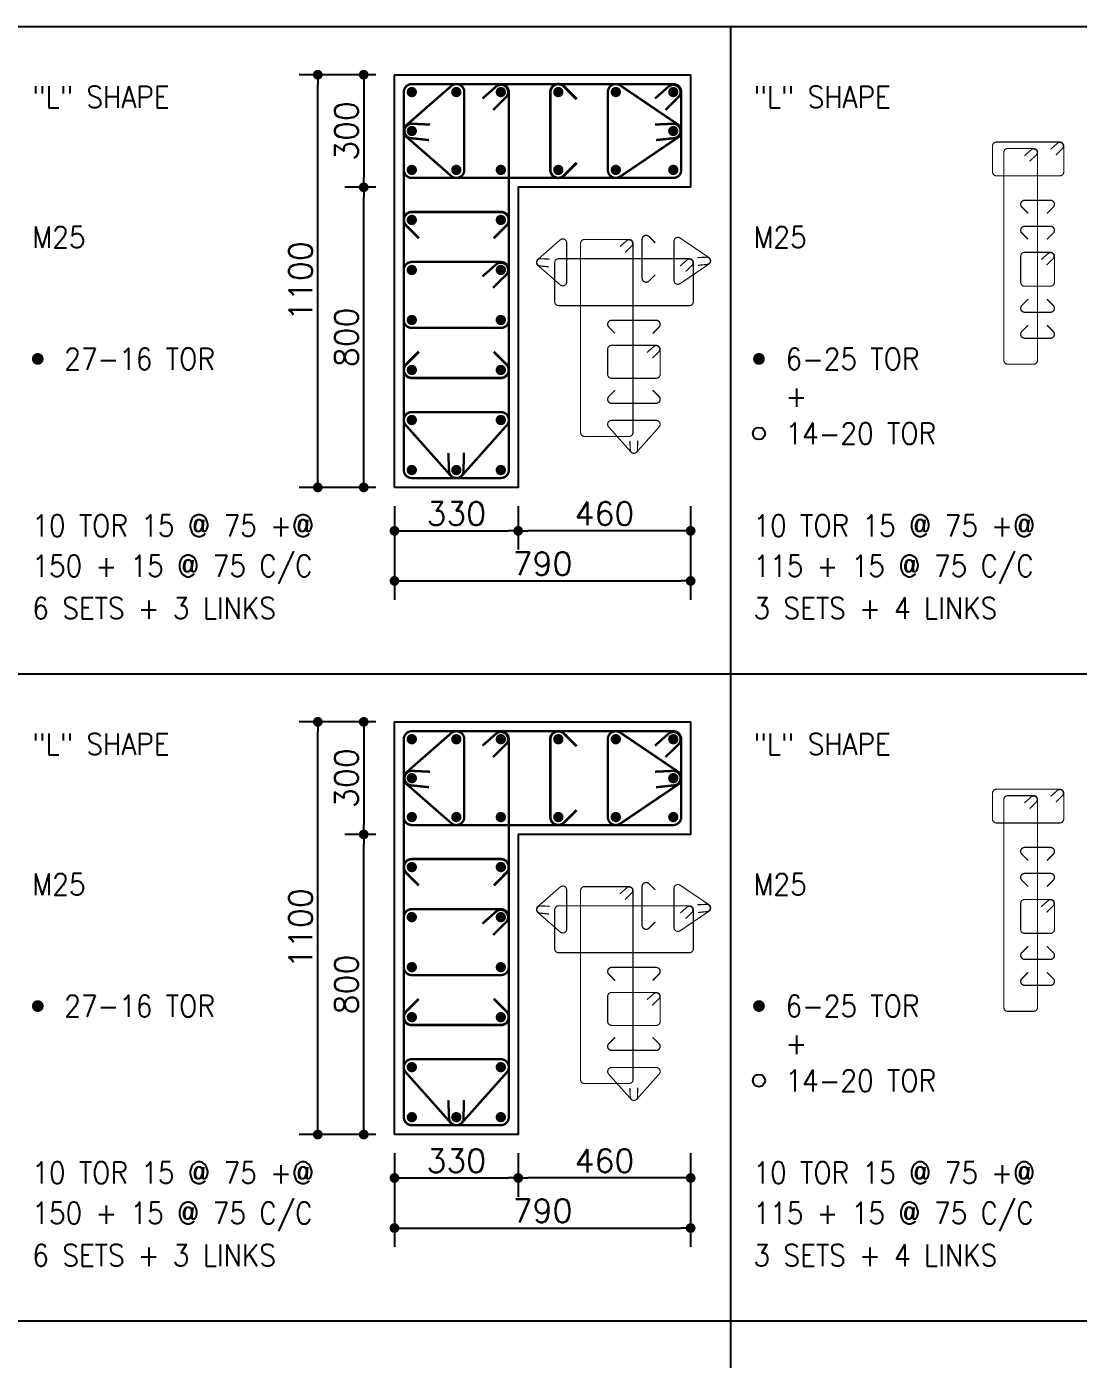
# Model space of a CAD drawing. Extents: x -200722 to 834823, y -494970 to 88783.
# Drawn here: x 391900 to 403120, y -69310 to -55100 of the extents above; entities that cross this region are included whole.
import ezdxf
from ezdxf.enums import TextEntityAlignment as Align

# ---------------------------------------------------------------- set-up
doc = ezdxf.new("R2010")
doc.units = 0
doc.header["$LTSCALE"] = 100
doc.header["$MEASUREMENT"] = 0
doc.header["$PDMODE"] = 34
doc.layers.get('0').update_dxf_attribs({"linetype": 'CONTINUOUS'})
doc.layers.get('DEFPOINTS').update_dxf_attribs({"linetype": 'CONTINUOUS'})
for name, color, linetype in [('5', 4, 'CONTINUOUS'), ('BEAM', 4, 'CONTINUOUS'), ('COL. SHED. STEEL.', 6, 'CONTINUOUS'), ('column', 240, 'CONTINUOUS'), ('STEEL', 6, 'CONTINUOUS'), ('TEXT', 2, 'CONTINUOUS')]:
    doc.layers.add(name, color=color, linetype=linetype)
doc.layers.add('g-dim', color=6, linetype='CONTINUOUS', lineweight=9)
doc.styles.add('ROMANS', font='romans.shx')
doc.styles.get("Standard").update_dxf_attribs({"font": 'simplex.shx'})
doc.dimstyles.new('STANDARD$0', dxfattribs={"dimtxt": 2.5, "dimasz": 2.5, "dimexe": 2, "dimexo": 0.7, "dimgap": 0.9, "dimtad": 1, "dimdec": 0, "dimdsep": 46, "dimtxsty": 'ROMANS', "dimcen": 0.09, "dimclrd": 4, "dimclre": 4, "dimclrt": 3, "dimadec": 0, "dimazin": 0, "dimtfac": 1, "dimtdec": 0, "dimtmove": 0, "dimatfit": 3, "dimfxl": 1, "dimtolj": 1, "dimtzin": 0, "dimarcsym": 0})

# ---------------------------------------------------------------- blocks, each defined once
blk = doc.blocks.new('DOT')
at = {"color": 0, "linetype": 'ByBlock'}
blk.add_line((-0.5, 0), (-1, 0), dxfattribs=at)
at = {"color": 0, "linetype": 'ByBlock', "const_width": 0.5}
blk.add_lwpolyline([(-0.25, 0, 1), (0.25, 0, 1)], format="xyb", close=True, dxfattribs=at)
blk = doc.blocks.new('*D292')
at = {"layer": 'BEAM', "color": 0, "lineweight": -2, "transparency": 16777216}
for p, q in [((395624, -63713), (395296, -63713)), ((395496, -66809), (395496, -63817)), ((395624, -66913), (395296, -66913))]:
    blk.add_line(p, q, dxfattribs=at)
at = {"layer": 'DEFPOINTS', "color": 0, "lineweight": -3, "transparency": 16777216}
for p in [(395496, -63713), (395824, -63713), (395824, -66913)]:
    blk.add_point(p, dxfattribs=at)
at = {"layer": 'BEAM', "color": 0, "lineweight": -2, "transparency": 16777216, "xscale": 104, "yscale": 104, "zscale": 104}
for p, rotation in [((395496, -63713), 90), ((395496, -66913), 270)]:
    blk.add_blockref('DOT', p, dxfattribs=dict(at, rotation=rotation))
at = {"layer": 'BEAM', "color": 0, "transparency": 16777216, "insert": (395312, -65313), "char_height": 248, "attachment_point": 5, "rotation": 90}
blk.add_mtext('\\A1;800', dxfattribs=at)
blk = doc.blocks.new('_DOT')
at = {"color": 0, "linetype": 'ByBlock'}
blk.add_line((-0.5, 0), (-1, 0), dxfattribs=at)
at = {"color": 0, "linetype": 'ByBlock', "const_width": 0.5}
blk.add_lwpolyline([(-0.25, 0, 1), (0.25, 0, 1)], format="xyb", close=True, dxfattribs=at)
blk = doc.blocks.new('*D293')
at = {"layer": 'BEAM', "color": 0, "lineweight": -2, "transparency": 16777216}
for p, q in [((395824, -67113), (395824, -67576)), ((397144, -67113), (397144, -67576)), ((395928, -67376), (397040, -67376))]:
    blk.add_line(p, q, dxfattribs=at)
at = {"layer": 'DEFPOINTS', "color": 0, "lineweight": -3, "transparency": 16777216}
for p in [(395824, -66913), (397144, -66913), (397144, -67376)]:
    blk.add_point(p, dxfattribs=at)
at = {"layer": 'BEAM', "color": 0, "lineweight": -2, "transparency": 16777216, "xscale": 104, "yscale": 104, "zscale": 104, "rotation": 180}
blk.add_blockref('DOT', (395824, -67376), dxfattribs=at)
at = {"layer": 'BEAM', "color": 0, "lineweight": -2, "transparency": 16777216, "xscale": 104, "yscale": 104, "zscale": 104}
blk.add_blockref('DOT', (397144, -67376), dxfattribs=at)
at = {"layer": 'BEAM', "color": 0, "transparency": 16777216, "insert": (396484, -67192), "char_height": 248, "attachment_point": 5}
blk.add_mtext('\\A1;330', dxfattribs=at)
blk = doc.blocks.new('*D294')
at = {"layer": 'BEAM', "color": 0, "lineweight": -2, "transparency": 16777216}
for p, q in [((395624, -62513), (395296, -62513)), ((395496, -62617), (395496, -63609)), ((395624, -63713), (395296, -63713))]:
    blk.add_line(p, q, dxfattribs=at)
at = {"layer": 'DEFPOINTS', "color": 0, "lineweight": -3, "transparency": 16777216}
for p in [(395824, -62513), (395496, -63713), (395824, -63713)]:
    blk.add_point(p, dxfattribs=at)
at = {"layer": 'BEAM', "color": 0, "lineweight": -2, "transparency": 16777216, "xscale": 104, "yscale": 104, "zscale": 104}
for p, rotation in [((395496, -62513), 90), ((395496, -63713), 270)]:
    blk.add_blockref('DOT', p, dxfattribs=dict(at, rotation=rotation))
at = {"layer": 'BEAM', "color": 0, "transparency": 16777216, "insert": (395312, -63113), "char_height": 248, "attachment_point": 5, "rotation": 90}
blk.add_mtext('\\A1;300', dxfattribs=at)
blk = doc.blocks.new('*D295')
at = {"layer": 'BEAM', "color": 0, "lineweight": -2, "transparency": 16777216}
for p, q in [((395624, -62513), (394806, -62513)), ((395006, -66809), (395006, -62617)), ((395624, -66913), (394806, -66913))]:
    blk.add_line(p, q, dxfattribs=at)
at = {"layer": 'DEFPOINTS', "color": 0, "lineweight": -3, "transparency": 16777216}
for p in [(395006, -62513), (395824, -62513), (395824, -66913)]:
    blk.add_point(p, dxfattribs=at)
at = {"layer": 'BEAM', "color": 0, "lineweight": -2, "transparency": 16777216, "xscale": 104, "yscale": 104, "zscale": 104}
for p, rotation in [((395006, -62513), 90), ((395006, -66913), 270)]:
    blk.add_blockref('DOT', p, dxfattribs=dict(at, rotation=rotation))
at = {"layer": 'BEAM', "color": 0, "transparency": 16777216, "insert": (394822, -64713), "char_height": 248, "attachment_point": 5, "rotation": 90}
blk.add_mtext('\\A1;1100', dxfattribs=at)
blk = doc.blocks.new('*D296')
at = {"layer": 'BEAM', "color": 0, "lineweight": -2, "transparency": 16777216}
for p, q in [((397144, -67113), (397144, -67576)), ((398984, -67113), (398984, -67576)), ((398880, -67376), (397248, -67376))]:
    blk.add_line(p, q, dxfattribs=at)
at = {"layer": 'DEFPOINTS', "color": 0, "lineweight": -3, "transparency": 16777216}
for p in [(397144, -66913), (398984, -66913), (397144, -67376)]:
    blk.add_point(p, dxfattribs=at)
at = {"layer": 'BEAM', "color": 0, "lineweight": -2, "transparency": 16777216, "xscale": 104, "yscale": 104, "zscale": 104, "rotation": 180}
blk.add_blockref('DOT', (397144, -67376), dxfattribs=at)
at = {"layer": 'BEAM', "color": 0, "lineweight": -2, "transparency": 16777216, "xscale": 104, "yscale": 104, "zscale": 104}
blk.add_blockref('DOT', (398984, -67376), dxfattribs=at)
at = {"layer": 'BEAM', "color": 0, "transparency": 16777216, "insert": (398064, -67192), "char_height": 248, "attachment_point": 5}
blk.add_mtext('\\A1;460', dxfattribs=at)
blk = doc.blocks.new('*D297')
at = {"layer": 'BEAM', "color": 0, "lineweight": -2, "transparency": 16777216}
for p, q in [((395824, -67113), (395824, -68110)), ((398984, -67113), (398984, -68110)), ((395928, -67910), (398880, -67910))]:
    blk.add_line(p, q, dxfattribs=at)
at = {"layer": 'DEFPOINTS', "color": 0, "lineweight": -3, "transparency": 16777216}
for p in [(395824, -66913), (398984, -66913), (398984, -67910)]:
    blk.add_point(p, dxfattribs=at)
at = {"layer": 'BEAM', "color": 0, "lineweight": -2, "transparency": 16777216, "xscale": 104, "yscale": 104, "zscale": 104, "rotation": 180}
blk.add_blockref('DOT', (395824, -67910), dxfattribs=at)
at = {"layer": 'BEAM', "color": 0, "lineweight": -2, "transparency": 16777216, "xscale": 104, "yscale": 104, "zscale": 104}
blk.add_blockref('DOT', (398984, -67910), dxfattribs=at)
at = {"layer": 'BEAM', "color": 0, "transparency": 16777216, "insert": (397404, -67726), "char_height": 248, "attachment_point": 5}
blk.add_mtext('\\A1;790', dxfattribs=at)
blk = doc.blocks.new('*D298')
at = {"layer": 'BEAM', "color": 0, "lineweight": -2, "transparency": 16777216}
for p, q in [((395624, -56813), (395296, -56813)), ((395496, -59909), (395496, -56917)), ((395624, -60013), (395296, -60013))]:
    blk.add_line(p, q, dxfattribs=at)
at = {"layer": 'DEFPOINTS', "color": 0, "lineweight": -3, "transparency": 16777216}
for p in [(395496, -56813), (395824, -56813), (395824, -60013)]:
    blk.add_point(p, dxfattribs=at)
at = {"layer": 'BEAM', "color": 0, "lineweight": -2, "transparency": 16777216, "xscale": 104, "yscale": 104, "zscale": 104}
for p, rotation in [((395496, -56813), 90), ((395496, -60013), 270)]:
    blk.add_blockref('DOT', p, dxfattribs=dict(at, rotation=rotation))
at = {"layer": 'BEAM', "color": 0, "transparency": 16777216, "insert": (395312, -58413), "char_height": 248, "attachment_point": 5, "rotation": 90}
blk.add_mtext('\\A1;800', dxfattribs=at)
blk = doc.blocks.new('*D299')
at = {"layer": 'BEAM', "color": 0, "lineweight": -2, "transparency": 16777216}
for p, q in [((395824, -60213), (395824, -60676)), ((397144, -60213), (397144, -60676)), ((395928, -60476), (397040, -60476))]:
    blk.add_line(p, q, dxfattribs=at)
at = {"layer": 'DEFPOINTS', "color": 0, "lineweight": -3, "transparency": 16777216}
for p in [(395824, -60013), (397144, -60013), (397144, -60476)]:
    blk.add_point(p, dxfattribs=at)
at = {"layer": 'BEAM', "color": 0, "lineweight": -2, "transparency": 16777216, "xscale": 104, "yscale": 104, "zscale": 104, "rotation": 180}
blk.add_blockref('DOT', (395824, -60476), dxfattribs=at)
at = {"layer": 'BEAM', "color": 0, "lineweight": -2, "transparency": 16777216, "xscale": 104, "yscale": 104, "zscale": 104}
blk.add_blockref('DOT', (397144, -60476), dxfattribs=at)
at = {"layer": 'BEAM', "color": 0, "transparency": 16777216, "insert": (396484, -60292), "char_height": 248, "attachment_point": 5}
blk.add_mtext('\\A1;330', dxfattribs=at)
blk = doc.blocks.new('*D300')
at = {"layer": 'BEAM', "color": 0, "lineweight": -2, "transparency": 16777216}
for p, q in [((395624, -55613), (395296, -55613)), ((395496, -55717), (395496, -56709)), ((395624, -56813), (395296, -56813))]:
    blk.add_line(p, q, dxfattribs=at)
at = {"layer": 'DEFPOINTS', "color": 0, "lineweight": -3, "transparency": 16777216}
for p in [(395824, -55613), (395496, -56813), (395824, -56813)]:
    blk.add_point(p, dxfattribs=at)
at = {"layer": 'BEAM', "color": 0, "lineweight": -2, "transparency": 16777216, "xscale": 104, "yscale": 104, "zscale": 104}
for p, rotation in [((395496, -55613), 90), ((395496, -56813), 270)]:
    blk.add_blockref('DOT', p, dxfattribs=dict(at, rotation=rotation))
at = {"layer": 'BEAM', "color": 0, "transparency": 16777216, "insert": (395312, -56213), "char_height": 248, "attachment_point": 5, "rotation": 90}
blk.add_mtext('\\A1;300', dxfattribs=at)
blk = doc.blocks.new('*D301')
at = {"layer": 'BEAM', "color": 0, "lineweight": -2, "transparency": 16777216}
for p, q in [((395624, -55613), (394806, -55613)), ((395006, -59909), (395006, -55717)), ((395624, -60013), (394806, -60013))]:
    blk.add_line(p, q, dxfattribs=at)
at = {"layer": 'DEFPOINTS', "color": 0, "lineweight": -3, "transparency": 16777216}
for p in [(395006, -55613), (395824, -55613), (395824, -60013)]:
    blk.add_point(p, dxfattribs=at)
at = {"layer": 'BEAM', "color": 0, "lineweight": -2, "transparency": 16777216, "xscale": 104, "yscale": 104, "zscale": 104}
for p, rotation in [((395006, -55613), 90), ((395006, -60013), 270)]:
    blk.add_blockref('DOT', p, dxfattribs=dict(at, rotation=rotation))
at = {"layer": 'BEAM', "color": 0, "transparency": 16777216, "insert": (394822, -57813), "char_height": 248, "attachment_point": 5, "rotation": 90}
blk.add_mtext('\\A1;1100', dxfattribs=at)
blk = doc.blocks.new('*D302')
at = {"layer": 'BEAM', "color": 0, "lineweight": -2, "transparency": 16777216}
for p, q in [((397144, -60213), (397144, -60676)), ((398984, -60213), (398984, -60676)), ((398880, -60476), (397248, -60476))]:
    blk.add_line(p, q, dxfattribs=at)
at = {"layer": 'DEFPOINTS', "color": 0, "lineweight": -3, "transparency": 16777216}
for p in [(397144, -60013), (398984, -60013), (397144, -60476)]:
    blk.add_point(p, dxfattribs=at)
at = {"layer": 'BEAM', "color": 0, "lineweight": -2, "transparency": 16777216, "xscale": 104, "yscale": 104, "zscale": 104, "rotation": 180}
blk.add_blockref('DOT', (397144, -60476), dxfattribs=at)
at = {"layer": 'BEAM', "color": 0, "lineweight": -2, "transparency": 16777216, "xscale": 104, "yscale": 104, "zscale": 104}
blk.add_blockref('DOT', (398984, -60476), dxfattribs=at)
at = {"layer": 'BEAM', "color": 0, "transparency": 16777216, "insert": (398064, -60292), "char_height": 248, "attachment_point": 5}
blk.add_mtext('\\A1;460', dxfattribs=at)
blk = doc.blocks.new('*D303')
at = {"layer": 'BEAM', "color": 0, "lineweight": -2, "transparency": 16777216}
for p, q in [((395824, -60213), (395824, -61210)), ((398984, -60213), (398984, -61210)), ((395928, -61010), (398880, -61010))]:
    blk.add_line(p, q, dxfattribs=at)
at = {"layer": 'DEFPOINTS', "color": 0, "lineweight": -3, "transparency": 16777216}
for p in [(395824, -60013), (398984, -60013), (398984, -61010)]:
    blk.add_point(p, dxfattribs=at)
at = {"layer": 'BEAM', "color": 0, "lineweight": -2, "transparency": 16777216, "xscale": 104, "yscale": 104, "zscale": 104, "rotation": 180}
blk.add_blockref('DOT', (395824, -61010), dxfattribs=at)
at = {"layer": 'BEAM', "color": 0, "lineweight": -2, "transparency": 16777216, "xscale": 104, "yscale": 104, "zscale": 104}
blk.add_blockref('DOT', (398984, -61010), dxfattribs=at)
at = {"layer": 'BEAM', "color": 0, "transparency": 16777216, "insert": (397404, -60826), "char_height": 248, "attachment_point": 5}
blk.add_mtext('\\A1;790', dxfattribs=at)

msp = doc.modelspace()

# ---------------------------------------------------------------- linework, layer by layer
at = {"layer": '5', "color": 7, "lineweight": -2}
for p, q in [((330496.4, -55100.4), (412446.4, -55100.4)), ((399414.3, -104400.4), (399414.3, -55100.4)), ((330496.4, -62000.4), (412446.4, -62000.4)), ((330496.4, -68900.4), (412446.4, -68900.4))]:
    msp.add_line(p, q, dxfattribs=at)
at = {"layer": 'COL. SHED. STEEL.', "color": 140, "linetype": 'Continuous'}
for points, const_width in [([(396436.2, -56698.3), (395961.2, -56283.3, -0.5307755), (395961.2, -56142.5), (396436.2, -55727.5, -0.6013564), (396568.8, -55797.9), (396568.8, -56627.9, -0.6013564)], 25), ([(398233.1, -56698.3), (398846.4, -56283.3, 0.5307755), (398846.4, -56142.5), (398233.1, -55727.5, 0.6013564), (398100.5, -55797.9), (398100.5, -56627.9, 0.6013564)], 25), ([(397595.4, -57856.2), (397357.9, -57648.7, -0.5307755), (397357.9, -57578.3), (397595.4, -57370.8, -0.6013564), (397661.8, -57406), (397661.8, -57821, -0.6013564)], 12.5), ([(398871.8, -57839.9), (399178.5, -57632.4, 0.5307755), (399178.5, -57562), (398871.8, -57354.5, 0.6013564), (398805.5, -57389.7), (398805.5, -57804.7, 0.6013564)], 12.5), ([(396414.4, -59877), (395939.4, -59343.6, -0.6084148), (396008.8, -59209.6), (396958.8, -59209.6, -0.6084148), (397028.2, -59343.6), (396553.2, -59877, -0.5176004)], 25), ([(398343.7, -59631.6), (398106.2, -59364.9, -0.6084148), (398140.9, -59297.9), (398615.9, -59297.9, -0.6084148), (398650.6, -59364.9), (398413.1, -59631.6, -0.5176004)], 12.5), ([(396436.2, -63598.3), (395961.2, -63183.3, -0.5307755), (395961.2, -63042.5), (396436.2, -62627.5, -0.6013564), (396568.8, -62697.9), (396568.8, -63527.9, -0.6013564)], 25), ([(398233.1, -63598.3), (398846.4, -63183.3, 0.5307755), (398846.4, -63042.5), (398233.1, -62627.5, 0.6013564), (398100.5, -62697.9), (398100.5, -63527.9, 0.6013564)], 25), ([(397595.4, -64756.2), (397357.9, -64548.7, -0.5307755), (397357.9, -64478.3), (397595.4, -64270.8, -0.6013564), (397661.8, -64306), (397661.8, -64721, -0.6013564)], 12.5), ([(398871.8, -64739.9), (399178.5, -64532.4, 0.5307755), (399178.5, -64462), (398871.8, -64254.5, 0.6013564), (398805.5, -64289.7), (398805.5, -64704.7, 0.6013564)], 12.5), ([(396414.4, -66777), (395939.4, -66243.6, -0.6084148), (396008.8, -66109.6), (396958.8, -66109.6, -0.6084148), (397028.2, -66243.6), (396553.2, -66777, -0.5176004)], 25), ([(398343.7, -66531.6), (398106.2, -66264.9, -0.6084148), (398140.9, -66197.9), (398615.9, -66197.9, -0.6084148), (398650.6, -66264.9), (398413.1, -66531.6, -0.5176004)], 12.5)]:
    msp.add_lwpolyline(points, format="xyb", close=True, dxfattribs=dict(at, const_width=const_width))
for points, const_width in [([(396193, -56310), (395994.1, -56288.9, -0.9275277), (396011.9, -56135.6), (396204.7, -56144.5)], 25), ([(398614.6, -56310), (398813.4, -56288.9, 0.9275277), (398795.7, -56135.6), (398602.9, -56144.5)], 25), ([(397473.9, -57662.1), (397374.4, -57651.5, -0.9275277), (397383.3, -57574.9), (397479.7, -57579.3)], 12.5), ([(399062.6, -57645.7), (399162, -57635.2, 0.9275277), (399153.1, -57558.5), (399056.7, -57563)], 12.5), ([(398418.7, -59514.9), (398416.9, -59614.8, -0.9275277), (398339.8, -59612.7), (398335.7, -59516.3)], 12.5), ([(396564.4, -59643.5), (396560.8, -59843.5, -0.9275277), (396406.5, -59839.2), (396398.4, -59646.4)], 25), ([(396193, -63210), (395994.1, -63188.9, -0.9275277), (396011.9, -63035.6), (396204.7, -63044.5)], 25), ([(398614.6, -63210), (398813.4, -63188.9, 0.9275277), (398795.7, -63035.6), (398602.9, -63044.5)], 25), ([(397473.9, -64562.1), (397374.4, -64551.5, -0.9275277), (397383.3, -64474.9), (397479.7, -64479.3)], 12.5), ([(399062.6, -64545.7), (399162, -64535.2, 0.9275277), (399153.1, -64458.5), (399056.7, -64463)], 12.5), ([(398418.7, -66414.9), (398416.9, -66514.8, -0.9275277), (398339.8, -66512.7), (398335.7, -66416.3)], 12.5), ([(396564.4, -66543.5), (396560.8, -66743.5, -0.9275277), (396406.5, -66739.2), (396398.4, -66546.4)], 25)]:
    msp.add_lwpolyline(points, format="xyb", dxfattribs=dict(at, const_width=const_width))
at = {"layer": 'column', "color": 4, "linetype": 'Continuous'}
for points in [[(395823.8, -60012.9), (395823.8, -55612.9), (398983.8, -55612.9), (398983.8, -56812.9), (397143.8, -56812.9), (397143.8, -60012.9), (395823.8, -60012.9)], [(395823.8, -66912.9), (395823.8, -62512.9), (398983.8, -62512.9), (398983.8, -63712.9), (397143.8, -63712.9), (397143.8, -66912.9), (395823.8, -66912.9)]]:
    msp.add_lwpolyline(points, dxfattribs=at)
at = {"layer": 'g-dim', "color": 62, "lineweight": -2}
for points, const_width in [([(402547.7, -57868.2), (402822.7, -57868.2, 0.4142136), (402865.2, -57825.7), (402865.2, -57548.6, 0.4142136), (402822.7, -57506.1), (402547.7, -57506.1, 0.4142136), (402505.2, -57548.6), (402505.2, -57825.7, 0.4142136)], 12.5), ([(396008.8, -58312.9), (396958.8, -58312.9, 0.4142136), (397043.8, -58227.9), (397043.8, -57694.6, 0.4142136), (396958.8, -57609.6), (396008.8, -57609.6, 0.4142136), (395923.8, -57694.6), (395923.8, -58227.9, 0.4142136)], 25), ([(398140.9, -58849.5), (398615.9, -58849.5, 0.4142136), (398658.4, -58807), (398658.4, -58540.4, 0.4142136), (398615.9, -58497.9), (398140.9, -58497.9, 0.4142136), (398098.4, -58540.4), (398098.4, -58807, 0.4142136)], 12.5), ([(396008.8, -65212.9), (396958.8, -65212.9, 0.4142136), (397043.8, -65127.9), (397043.8, -64594.6, 0.4142136), (396958.8, -64509.6), (396008.8, -64509.6, 0.4142136), (395923.8, -64594.6), (395923.8, -65127.9, 0.4142136)], 25), ([(402547.7, -64768.2), (402822.7, -64768.2, 0.4142136), (402865.2, -64725.7), (402865.2, -64448.6, 0.4142136), (402822.7, -64406.1), (402547.7, -64406.1, 0.4142136), (402505.2, -64448.6), (402505.2, -64725.7, 0.4142136)], 12.5), ([(398140.9, -65749.5), (398615.9, -65749.5, 0.4142136), (398658.4, -65707), (398658.4, -65440.4, 0.4142136), (398615.9, -65397.9), (398140.9, -65397.9, 0.4142136), (398098.4, -65440.4), (398098.4, -65707, 0.4142136)], 12.5)]:
    msp.add_lwpolyline(points, format="xyb", close=True, dxfattribs=dict(at, const_width=const_width))
for points, const_width in [([(402781.1, -57644), (402852.1, -57573.7, 0.9275277), (402797.3, -57519.4), (402724.8, -57583)], 12.5), ([(396875.6, -57885.4), (397017.7, -57744.8, 0.9275277), (396908.1, -57636.1), (396763.1, -57763.5)], 25), ([(398574.3, -58635.8), (398645.4, -58565.5, 0.9275277), (398590.6, -58511.2), (398518, -58574.8)], 12.5), ([(396875.6, -64785.4), (397017.7, -64644.8, 0.9275277), (396908.1, -64536.1), (396763.1, -64663.5)], 25), ([(402781.1, -64544), (402852.1, -64473.7, 0.9275277), (402797.3, -64419.4), (402724.8, -64483)], 12.5), ([(398574.3, -65535.8), (398645.4, -65465.5, 0.9275277), (398590.6, -65411.2), (398518, -65474.8)], 12.5)]:
    msp.add_lwpolyline(points, format="xyb", dxfattribs=dict(at, const_width=const_width))
at = {"layer": 'STEEL', "color": 18, "true_color": 0x000000}
for points, const_width in [([(396008.8, -55712.9), (396958.8, -55712.9, -0.4142136), (397043.8, -55797.9), (397043.8, -59827.9, -0.4142136), (396958.8, -59912.9), (396008.8, -59912.9, -0.4142136), (395923.8, -59827.9), (395923.8, -55797.9, -0.4142136)], 25), ([(396008.8, -55712.9), (398798.8, -55712.9, -0.4142136), (398883.8, -55797.9), (398883.8, -56627.9, -0.4142136), (398798.8, -56712.9), (396008.8, -56712.9, -0.4142136), (395923.8, -56627.9), (395923.8, -55797.9, -0.4142136)], 25), ([(402247, -56330.8), (402922, -56330.8, -0.4142136), (402964.5, -56373.3), (402964.5, -56648.3, -0.4142136), (402922, -56690.8), (402247, -56690.8, -0.4142136), (402204.5, -56648.3), (402204.5, -56373.3, -0.4142136)], 12.5), ([(402367.7, -56399.6), (402642.7, -56399.6, -0.4142136), (402685.2, -56442.1), (402685.2, -58657.2, -0.4142136), (402642.7, -58699.7), (402367.7, -58699.7, -0.4142136), (402325.2, -58657.2), (402325.2, -56442.1, -0.4142136)], 12.5), ([(397851.8, -57369.5), (398326.8, -57369.5, -0.4142136), (398369.3, -57412), (398369.3, -59427, -0.4142136), (398326.8, -59469.5), (397851.8, -59469.5, -0.4142136), (397809.3, -59427), (397809.3, -57412, -0.4142136)], 12.5), ([(397575.8, -57574.6), (398970.8, -57574.6, -0.4142136), (399013.3, -57617.1), (399013.3, -58032.1, -0.4142136), (398970.8, -58074.6), (397575.8, -58074.6, -0.4142136), (397533.3, -58032.1), (397533.3, -57617.1, -0.4142136)], 12.5), ([(391987.2, -58642.9, 1), (392049.7, -58642.9, 1)], 62.5), ([(399681.7, -58642.9, 1), (399744.2, -58642.9, 1)], 62.5), ([(396008.8, -62612.9), (396958.8, -62612.9, -0.4142136), (397043.8, -62697.9), (397043.8, -66727.9, -0.4142136), (396958.8, -66812.9), (396008.8, -66812.9, -0.4142136), (395923.8, -66727.9), (395923.8, -62697.9, -0.4142136)], 25), ([(396008.8, -62612.9), (398798.8, -62612.9, -0.4142136), (398883.8, -62697.9), (398883.8, -63527.9, -0.4142136), (398798.8, -63612.9), (396008.8, -63612.9, -0.4142136), (395923.8, -63527.9), (395923.8, -62697.9, -0.4142136)], 25), ([(402247, -63230.8), (402922, -63230.8, -0.4142136), (402964.5, -63273.3), (402964.5, -63548.3, -0.4142136), (402922, -63590.8), (402247, -63590.8, -0.4142136), (402204.5, -63548.3), (402204.5, -63273.3, -0.4142136)], 12.5), ([(402367.7, -63299.6), (402642.7, -63299.6, -0.4142136), (402685.2, -63342.1), (402685.2, -65557.2, -0.4142136), (402642.7, -65599.7), (402367.7, -65599.7, -0.4142136), (402325.2, -65557.2), (402325.2, -63342.1, -0.4142136)], 12.5), ([(397851.8, -64269.5), (398326.8, -64269.5, -0.4142136), (398369.3, -64312), (398369.3, -66327, -0.4142136), (398326.8, -66369.5), (397851.8, -66369.5, -0.4142136), (397809.3, -66327), (397809.3, -64312, -0.4142136)], 12.5), ([(397575.8, -64474.6), (398970.8, -64474.6, -0.4142136), (399013.3, -64517.1), (399013.3, -64932.1, -0.4142136), (398970.8, -64974.6), (397575.8, -64974.6, -0.4142136), (397533.3, -64932.1), (397533.3, -64517.1, -0.4142136)], 12.5), ([(391987.2, -65542.9, 1), (392049.7, -65542.9, 1)], 62.5), ([(399681.7, -65542.9, 1), (399744.2, -65542.9, 1)], 62.5)]:
    msp.add_lwpolyline(points, format="xyb", close=True, dxfattribs=dict(at, const_width=const_width))
at = {"layer": 'STEEL', "color": 40}
for points in [[(397767.3, -55872.9, 28, 28, 0), (397632.2, -55737.8, 28, 28, 0.6681786), (397487.1, -55797.9, 28, 28, 0), (397487.1, -56627.9, 28, 28, 0.6681786), (397632.2, -56688, 28, 28, 0), (397767.3, -56552.9, 0, 0, 0)], [(402585.2, -57091.9, 14, 14, 0), (402517.6, -57024.3, 14, 14, -0.6681786), (402547.7, -56951.8, 14, 14, 0), (402822.7, -56951.8, 14, 14, -0.6681786), (402852.7, -57024.3, 14, 14, 0), (402785.2, -57091.9, 0, 0, 0)], [(396083.7, -57356.4, 28, 28, 0), (395948.7, -57221.3, 28, 28, -0.6681786), (396008.8, -57076.2, 28, 28, 0), (396958.8, -57076.2, 28, 28, -0.6681786), (397018.9, -57221.3, 28, 28, 0), (396883.8, -57356.4, 0, 0, 0)], [(402585.2, -57369, 14, 14, 0), (402517.6, -57301.5, 14, 14, -0.6681786), (402547.7, -57228.9, 14, 14, 0), (402822.7, -57228.9, 14, 14, -0.6681786), (402852.7, -57301.5, 14, 14, 0), (402785.2, -57369, 0, 0, 0)], [(398606.3, -57405.5, 14, 14, 0), (398538.7, -57337.9, 14, 14, 0.6681786), (398466.2, -57368, 14, 14, 0), (398466.2, -57783, 14, 14, 0.6681786), (398538.7, -57813, 14, 14, 0), (398606.3, -57745.5, 0, 0, 0)], [(402585.2, -58005.3, 14, 14, 0), (402517.6, -58072.8, 14, 14, 0.6681786), (402547.7, -58145.4, 14, 14, 0), (402822.7, -58145.4, 14, 14, 0.6681786), (402852.7, -58072.8, 14, 14, 0), (402785.2, -58005.3, 0, 0, 0)], [(398178.4, -58371.3, 14, 14, 0), (398110.9, -58303.8, 14, 14, -0.6681786), (398140.9, -58231.2, 14, 14, 0), (398615.9, -58231.2, 14, 14, -0.6681786), (398646, -58303.8, 14, 14, 0), (398578.4, -58371.3, 0, 0, 0)], [(402585.2, -58282.4, 14, 14, 0), (402517.6, -58350, 14, 14, 0.6681786), (402547.7, -58422.5, 14, 14, 0), (402822.7, -58422.5, 14, 14, 0.6681786), (402852.7, -58350, 14, 14, 0), (402785.2, -58282.4, 0, 0, 0)], [(396083.7, -58566.1, 28, 28, 0), (395948.7, -58701.1, 28, 28, 0.6681786), (396008.8, -58846.2, 28, 28, 0), (396958.8, -58846.2, 28, 28, 0.6681786), (397018.9, -58701.1, 28, 28, 0), (396883.8, -58566.1, 0, 0, 0)], [(398178.4, -58976.1, 14, 14, 0), (398110.9, -59043.7, 14, 14, 0.6681786), (398140.9, -59116.2, 14, 14, 0), (398615.9, -59116.2, 14, 14, 0.6681786), (398646, -59043.7, 14, 14, 0), (398578.4, -58976.1, 0, 0, 0)], [(397767.3, -62772.9, 28, 28, 0), (397632.2, -62637.8, 28, 28, 0.6681786), (397487.1, -62697.9, 28, 28, 0), (397487.1, -63527.9, 28, 28, 0.6681786), (397632.2, -63588, 28, 28, 0), (397767.3, -63452.9, 0, 0, 0)], [(402585.2, -63991.9, 14, 14, 0), (402517.6, -63924.3, 14, 14, -0.6681786), (402547.7, -63851.8, 14, 14, 0), (402822.7, -63851.8, 14, 14, -0.6681786), (402852.7, -63924.3, 14, 14, 0), (402785.2, -63991.9, 0, 0, 0)], [(396083.7, -64256.4, 28, 28, 0), (395948.7, -64121.3, 28, 28, -0.6681786), (396008.8, -63976.2, 28, 28, 0), (396958.8, -63976.2, 28, 28, -0.6681786), (397018.9, -64121.3, 28, 28, 0), (396883.8, -64256.4, 0, 0, 0)], [(398606.3, -64305.5, 14, 14, 0), (398538.7, -64237.9, 14, 14, 0.6681786), (398466.2, -64268, 14, 14, 0), (398466.2, -64683, 14, 14, 0.6681786), (398538.7, -64713, 14, 14, 0), (398606.3, -64645.5, 0, 0, 0)], [(402585.2, -64269, 14, 14, 0), (402517.6, -64201.5, 14, 14, -0.6681786), (402547.7, -64128.9, 14, 14, 0), (402822.7, -64128.9, 14, 14, -0.6681786), (402852.7, -64201.5, 14, 14, 0), (402785.2, -64269, 0, 0, 0)], [(402585.2, -64905.3, 14, 14, 0), (402517.6, -64972.8, 14, 14, 0.6681786), (402547.7, -65045.4, 14, 14, 0), (402822.7, -65045.4, 14, 14, 0.6681786), (402852.7, -64972.8, 14, 14, 0), (402785.2, -64905.3, 0, 0, 0)], [(398178.4, -65271.3, 14, 14, 0), (398110.9, -65203.8, 14, 14, -0.6681786), (398140.9, -65131.2, 14, 14, 0), (398615.9, -65131.2, 14, 14, -0.6681786), (398646, -65203.8, 14, 14, 0), (398578.4, -65271.3, 0, 0, 0)], [(402585.2, -65182.4, 14, 14, 0), (402517.6, -65250, 14, 14, 0.6681786), (402547.7, -65322.5, 14, 14, 0), (402822.7, -65322.5, 14, 14, 0.6681786), (402852.7, -65250, 14, 14, 0), (402785.2, -65182.4, 0, 0, 0)], [(396083.7, -65466.1, 28, 28, 0), (395948.7, -65601.1, 28, 28, 0.6681786), (396008.8, -65746.2, 28, 28, 0), (396958.8, -65746.2, 28, 28, 0.6681786), (397018.9, -65601.1, 28, 28, 0), (396883.8, -65466.1, 0, 0, 0)], [(398178.4, -65876.1, 14, 14, 0), (398110.9, -65943.7, 14, 14, 0.6681786), (398140.9, -66016.2, 14, 14, 0), (398615.9, -66016.2, 14, 14, 0.6681786), (398646, -65943.7, 14, 14, 0), (398578.4, -65876.1, 0, 0, 0)]]:
    msp.add_lwpolyline(points, format="xyseb", dxfattribs=at)
at = {"layer": 'STEEL', "color": 18, "linetype": 'Continuous', "true_color": 0x000000, "const_width": 55}
for points in [[(396008.8, -55825.4, 1), (396008.8, -55770.4, 1)], [(396483.8, -55825.4, -1), (396483.8, -55770.4, -1)], [(396958.8, -55825.4, -1), (396958.8, -55770.4, -1)], [(397572.1, -55825.4, -1), (397572.1, -55770.4, -1)], [(398185.5, -55825.4, -1), (398185.5, -55770.4, -1)], [(398798.8, -55825.4, -1), (398798.8, -55770.4, -1)], [(396008.8, -56240.4, 1), (396008.8, -56185.4, 1)], [(398798.8, -56240.4, -1), (398798.8, -56185.4, -1)], [(396008.8, -56655.4, 1), (396008.8, -56600.4, 1)], [(396483.8, -56600.4, 1), (396483.8, -56655.4, 1)], [(396958.8, -56655.4, -1), (396958.8, -56600.4, -1)], [(397572.1, -56655.4, -1), (397572.1, -56600.4, -1)], [(398185.5, -56655.4, -1), (398185.5, -56600.4, -1)], [(398798.8, -56655.4, -1), (398798.8, -56600.4, -1)], [(396008.8, -57188.7, 1), (396008.8, -57133.7, 1)], [(396958.8, -57188.7, 1), (396958.8, -57133.7, 1)], [(396008.8, -57722.1, 1), (396008.8, -57667.1, 1)], [(396958.8, -57722.1, 1), (396958.8, -57667.1, 1)], [(396008.8, -58255.4, 1), (396008.8, -58200.4, 1)], [(396958.8, -58255.4, 1), (396958.8, -58200.4, 1)], [(396008.8, -58788.7, 1), (396008.8, -58733.7, 1)], [(396958.8, -58788.7, 1), (396958.8, -58733.7, 1)], [(396008.8, -59322.1, 1), (396008.8, -59267.1, 1)], [(396958.8, -59322.1, 1), (396958.8, -59267.1, 1)], [(396008.8, -59855.4, 1), (396008.8, -59800.4, 1)], [(396483.8, -59800.4, 1), (396483.8, -59855.4, 1)], [(396958.8, -59855.4, 1), (396958.8, -59800.4, 1)], [(396008.8, -62725.4, 1), (396008.8, -62670.4, 1)], [(396483.8, -62725.4, -1), (396483.8, -62670.4, -1)], [(396958.8, -62725.4, -1), (396958.8, -62670.4, -1)], [(397572.1, -62725.4, -1), (397572.1, -62670.4, -1)], [(398185.5, -62725.4, -1), (398185.5, -62670.4, -1)], [(398798.8, -62725.4, -1), (398798.8, -62670.4, -1)], [(396008.8, -63140.4, 1), (396008.8, -63085.4, 1)], [(398798.8, -63140.4, -1), (398798.8, -63085.4, -1)], [(396008.8, -63555.4, 1), (396008.8, -63500.4, 1)], [(396483.8, -63500.4, 1), (396483.8, -63555.4, 1)], [(396958.8, -63555.4, -1), (396958.8, -63500.4, -1)], [(397572.1, -63555.4, -1), (397572.1, -63500.4, -1)], [(398185.5, -63555.4, -1), (398185.5, -63500.4, -1)], [(398798.8, -63555.4, -1), (398798.8, -63500.4, -1)], [(396008.8, -64088.7, 1), (396008.8, -64033.7, 1)], [(396958.8, -64088.7, 1), (396958.8, -64033.7, 1)], [(396008.8, -64622.1, 1), (396008.8, -64567.1, 1)], [(396958.8, -64622.1, 1), (396958.8, -64567.1, 1)], [(396008.8, -65155.4, 1), (396008.8, -65100.4, 1)], [(396958.8, -65155.4, 1), (396958.8, -65100.4, 1)], [(396008.8, -65688.7, 1), (396008.8, -65633.7, 1)], [(396958.8, -65688.7, 1), (396958.8, -65633.7, 1)], [(396008.8, -66222.1, 1), (396008.8, -66167.1, 1)], [(396958.8, -66222.1, 1), (396958.8, -66167.1, 1)], [(396008.8, -66755.4, 1), (396008.8, -66700.4, 1)], [(396483.8, -66700.4, 1), (396483.8, -66755.4, 1)], [(396958.8, -66755.4, 1), (396958.8, -66700.4, 1)]]:
    msp.add_lwpolyline(points, format="xyb", close=True, dxfattribs=at)
at = {"layer": 'STEEL', "color": 18, "true_color": 0x000000}
for points, const_width in [([(396875.6, -55988.8), (397017.7, -55848.1, 0.9275277), (396908.1, -55739.5), (396763.1, -55866.8)], 25), ([(398715.6, -55988.8), (398857.7, -55848.1, 0.9275277), (398748.1, -55739.5), (398603.1, -55866.8)], 25), ([(402601.1, -56537.6), (402672.1, -56467.2, 0.9275277), (402617.3, -56412.9), (402544.8, -56476.6)], 12.5), ([(402880.5, -56468.7), (402951.5, -56398.3, 0.9275277), (402896.7, -56344), (402824.2, -56407.7)], 12.5), ([(398285.2, -57507.5), (398356.2, -57437.1, 0.9275277), (398301.4, -57382.8), (398228.9, -57446.5)], 12.5), ([(398929.2, -57712.5), (399000.2, -57642.2, 0.9275277), (398945.4, -57587.9), (398872.9, -57651.6)], 12.5), ([(396875.6, -62888.8), (397017.7, -62748.1, 0.9275277), (396908.1, -62639.5), (396763.1, -62766.8)], 25), ([(398715.6, -62888.8), (398857.7, -62748.1, 0.9275277), (398748.1, -62639.5), (398603.1, -62766.8)], 25), ([(402880.5, -63368.7), (402951.5, -63298.3, 0.9275277), (402896.7, -63244), (402824.2, -63307.7)], 12.5), ([(402601.1, -63437.6), (402672.1, -63367.2, 0.9275277), (402617.3, -63312.9), (402544.8, -63376.6)], 12.5), ([(398285.2, -64407.5), (398356.2, -64337.1, 0.9275277), (398301.4, -64282.8), (398228.9, -64346.5)], 12.5), ([(398929.2, -64612.5), (399000.2, -64542.2, 0.9275277), (398945.4, -64487.9), (398872.9, -64551.6)], 12.5)]:
    msp.add_lwpolyline(points, format="xyb", dxfattribs=dict(at, const_width=const_width))
at = {"layer": 'STEEL', "color": 0}
for centre in [(399712.9, -59437.9), (399712.9, -66337.9)]:
    msp.add_circle(centre, 65.3, dxfattribs=at)

# ---------------------------------------------------------------- texts
at = {"layer": 'TEXT', "color": 18, "ltscale": 5, "true_color": 0x000000, "style": 'ROMANS', "width": 0.9}
for s, p in [('"L" SHAPE', (391960, -55850.4)), ('"L" SHAPE', (399654.5, -55850.4)), ('M25', (391960, -57345.4)), ('M25', (399654.5, -57345.4)), ('27-16 TOR', (392301.7, -58642.9)), ('6-25 TOR', (399996.1, -58642.9)), ('+', (399996.1, -59040.4)), ('14-20 TOR', (399996.1, -59437.9)), ('10 TOR 15 @ 75 +@', (391960, -60420.4)), ('10 TOR 15 @ 75 +@', (399654.5, -60420.4)), ('150 + 15 @ 75 C/C', (391960, -60850)), ('115 + 15 @ 75 C/C', (399654.5, -60850)), ('6 SETS + 3 LINKS', (391960, -61300.5)), ('3 SETS + 4 LINKS', (399654.5, -61300.5)), ('"L" SHAPE', (391960, -62750.4)), ('"L" SHAPE', (399654.5, -62750.4)), ('M25', (391960, -64245.4)), ('M25', (399654.5, -64245.4)), ('27-16 TOR', (392301.7, -65542.9)), ('6-25 TOR', (399996.1, -65542.9)), ('+', (399996.1, -65940.4)), ('14-20 TOR', (399996.1, -66337.9)), ('10 TOR 15 @ 75 +@', (391960, -67320.4)), ('10 TOR 15 @ 75 +@', (399654.5, -67320.4)), ('150 + 15 @ 75 C/C', (391960, -67750)), ('115 + 15 @ 75 C/C', (399654.5, -67750)), ('6 SETS + 3 LINKS', (391960, -68200.5)), ('3 SETS + 4 LINKS', (399654.5, -68200.5))]:
    msp.add_text(s, height=230, dxfattribs=at).set_placement(p, align=Align.MIDDLE_LEFT)

# ---------------------------------------------------------------- dimensions: what is measured, and where the dimension line sits
at = {"layer": 'BEAM', "color": 18, "true_color": 0x000000}
for base, p1, p2, angle, picture, middle in [((395005.6, -55612.9), (395823.8, -60012.9), (395823.8, -55612.9), 90, '*D301', (394821.6, -57812.9)), ((395496.4, -56812.9), (395823.8, -55612.9), (395823.8, -56812.9), 270, '*D300', (395312.4, -56212.9)), ((395496.4, -56812.9), (395823.8, -60012.9), (395823.8, -56812.9), 90, '*D298', (395312.4, -58412.9)), ((397143.8, -60476.3), (398983.8, -60012.9), (397143.8, -60012.9), 180, '*D302', (398063.8, -60292.3)), ((395005.6, -62512.9), (395823.8, -66912.9), (395823.8, -62512.9), 90, '*D295', (394821.6, -64712.9)), ((395496.4, -63712.9), (395823.8, -62512.9), (395823.8, -63712.9), 270, '*D294', (395312.4, -63112.9)), ((395496.4, -63712.9), (395823.8, -66912.9), (395823.8, -63712.9), 90, '*D292', (395312.4, -65312.9)), ((397143.8, -67376.3), (398983.8, -66912.9), (397143.8, -66912.9), 180, '*D296', (398063.8, -67192.3))]:
    dim = msp.add_linear_dim(base=base, p1=p1, p2=p2, angle=angle, dimstyle='STANDARD$0', override={"dimscale": 8, "dimtxt": 31, "dimasz": 13, "dimexe": 25, "dimexo": 25, "dimgap": 7.5, "dimlfac": 0.25, "dimzin": 3, "dimtxsty": 'Standard', "dimblk": 'DOT', "dimcen": 3, "dimdle": 4, "dimclrd": 0, "dimclre": 0, "dimclrt": 0, "dimtmove": 2, "dimldrblk": 'DOT', "dimtzin": 3}, dxfattribs=at)
    dim.commit()
    dim.dimension.update_dxf_attribs({"geometry": picture, "text_midpoint": middle})
for base, p1, p2, picture, middle in [((397143.8, -60476.3), (395823.8, -60012.9), (397143.8, -60012.9), '*D299', (396483.8, -60292.3)), ((398983.8, -61010.4), (395823.8, -60012.9), (398983.8, -60012.9), '*D303', (397403.8, -60826.4)), ((397143.8, -67376.3), (395823.8, -66912.9), (397143.8, -66912.9), '*D293', (396483.8, -67192.3)), ((398983.8, -67910.4), (395823.8, -66912.9), (398983.8, -66912.9), '*D297', (397403.8, -67726.4))]:
    dim = msp.add_linear_dim(base=base, p1=p1, p2=p2, dimstyle='STANDARD$0', override={"dimscale": 8, "dimtxt": 31, "dimasz": 13, "dimexe": 25, "dimexo": 25, "dimgap": 7.5, "dimlfac": 0.25, "dimzin": 3, "dimtxsty": 'Standard', "dimblk": 'DOT', "dimcen": 3, "dimdle": 4, "dimclrd": 0, "dimclre": 0, "dimclrt": 0, "dimtmove": 2, "dimldrblk": 'DOT', "dimtzin": 3}, dxfattribs=at)
    dim.commit()
    dim.dimension.update_dxf_attribs({"geometry": picture, "text_midpoint": middle})

doc.saveas('drawing.dxf')
